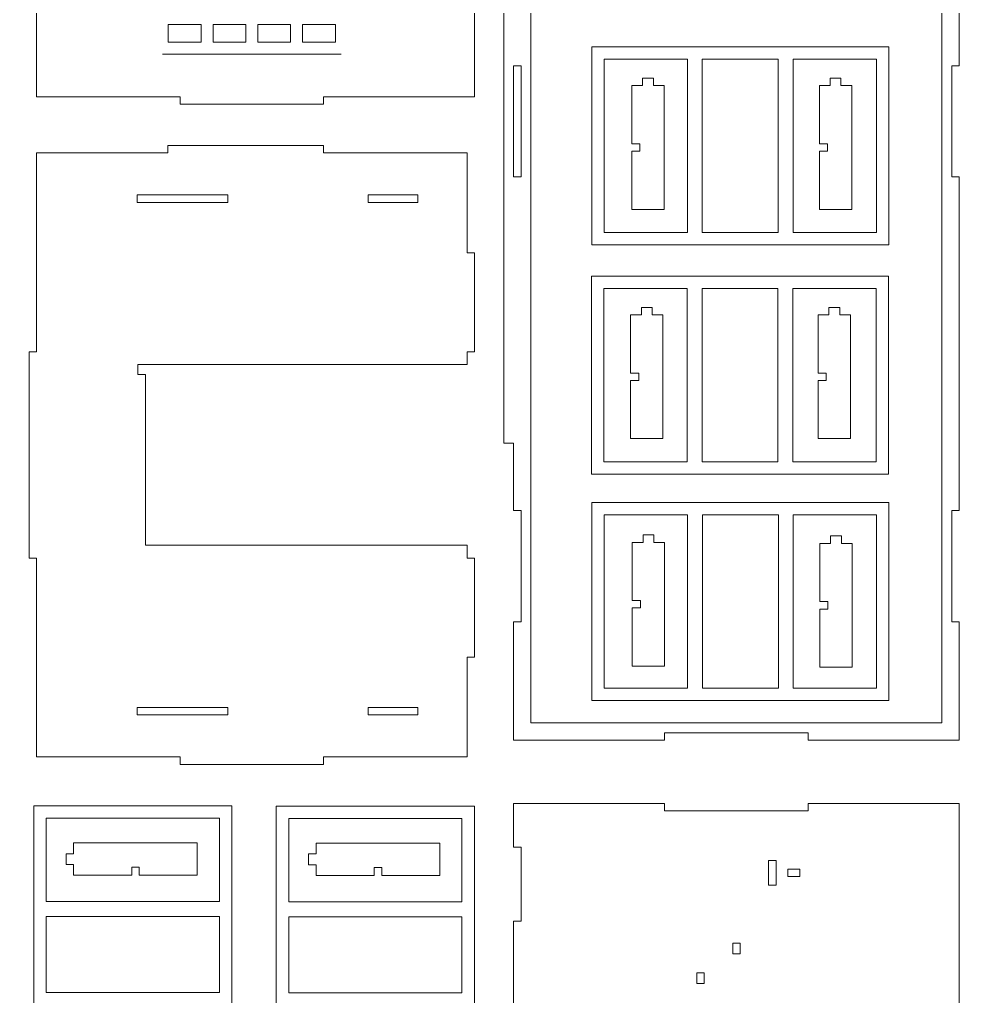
# Model space of a CAD drawing. Header units: centimetres. Extents: x -82 to 82, y -72 to 72.
# Drawn here: x 12.9 to 51.55, y -13.91 to 25.54 of the extents above; entities that cross this region are included whole.
import ezdxf

# ---------------------------------------------------------------- set-up
doc = ezdxf.new("R2010")
doc.units = ezdxf.units.CM
doc.header["$MEASUREMENT"] = 0
doc.layers.add('Camada 1', color=7, linetype='Continuous')

msp = doc.modelspace()

# ---------------------------------------------------------------- linework, layer by layer
at = {"layer": 'Camada 1', "color": 2, "lineweight": 9}
msp.add_open_spline([(-82.5, 72.5), (-82.5, 72.5), (82.5, 72.5), (82.5, 72.5), (82.5, 72.5), (82.5, -72.5), (82.5, -72.5), (82.5, -72.5), (-82.5, -72.5), (-82.5, -72.5), (-82.5, -72.5), (-82.5, 72.5), (-82.5, 72.5)], degree=3, knots=[0, 0, 0, 0, 0.25, 0.25, 0.25, 0.5, 0.5, 0.5, 0.75, 0.75, 0.75, 1, 1, 1, 1], dxfattribs=at)
at = {"layer": 'Camada 1', "color": 250, "lineweight": 9}
for points, knots in [([(13.58333, 22.42461), (13.58333, 22.42461), (13.58333, 30.45761), (13.58333, 30.45761), (13.58333, 30.45761), (13.28333, 30.45761), (13.28333, 30.45761), (13.28333, 30.45761), (13.28333, 38.79161), (13.28333, 38.79161), (13.28333, 38.79161), (13.58333, 38.79161), (13.58333, 38.79161), (13.58333, 38.79161), (13.58333, 46.82461), (13.58333, 46.82461), (13.58333, 46.82461), (19.38333, 46.82461), (19.38333, 46.82461), (19.38333, 46.82461), (19.38333, 47.12461), (19.38333, 47.12461), (19.38333, 47.12461), (25.18333, 47.12461), (25.18333, 47.12461), (25.18333, 47.12461), (25.18333, 46.82461), (25.18333, 46.82461), (25.18333, 46.82461), (30.98332, 46.82461), (30.98332, 46.82461), (30.98332, 46.82461), (31.28332, 46.82461), (31.28332, 46.82461), (31.28332, 46.82461), (31.28332, 38.79161), (31.28332, 38.79161), (31.28332, 38.79161), (30.98332, 38.79161), (30.98332, 38.79161), (30.98332, 38.79161), (30.98332, 30.45761), (30.98332, 30.45761), (30.98332, 30.45761), (30.98332, 29.95761), (30.98332, 29.95761), (30.98332, 29.95761), (31.28332, 29.95761), (31.28332, 29.95761), (31.28332, 29.95761), (31.28332, 22.42461), (31.28332, 22.42461), (31.28332, 22.42461), (30.98332, 22.42461), (30.98332, 22.42461), (30.98332, 22.42461), (25.18333, 22.42461), (25.18333, 22.42461), (25.18333, 22.42461), (25.18333, 22.12461), (25.18333, 22.12461), (25.18333, 22.12461), (19.38333, 22.12461), (19.38333, 22.12461), (19.38333, 22.12461), (19.38333, 22.42461), (19.38333, 22.42461), (19.38333, 22.42461), (13.58333, 22.42461), (13.58333, 22.42461)], [0, 0, 0, 0, 0.04347826, 0.04347826, 0.04347826, 0.08695652, 0.08695652, 0.08695652, 0.13043478, 0.13043478, 0.13043478, 0.17391304, 0.17391304, 0.17391304, 0.2173913, 0.2173913, 0.2173913, 0.26086957, 0.26086957, 0.26086957, 0.30434783, 0.30434783, 0.30434783, 0.34782609, 0.34782609, 0.34782609, 0.39130435, 0.39130435, 0.39130435, 0.43478261, 0.43478261, 0.43478261, 0.47826087, 0.47826087, 0.47826087, 0.52173913, 0.52173913, 0.52173913, 0.56521739, 0.56521739, 0.56521739, 0.60869565, 0.60869565, 0.60869565, 0.65217391, 0.65217391, 0.65217391, 0.69565217, 0.69565217, 0.69565217, 0.73913043, 0.73913043, 0.73913043, 0.7826087, 0.7826087, 0.7826087, 0.82608696, 0.82608696, 0.82608696, 0.86956522, 0.86956522, 0.86956522, 0.91304348, 0.91304348, 0.91304348, 0.95652174, 0.95652174, 0.95652174, 1, 1, 1, 1]), ([(32.45698, 46.43118), (32.45698, 46.43118), (38.95698, 46.43118), (38.95698, 46.43118), (38.95698, 46.43118), (38.95698, 46.13118), (38.95698, 46.13118), (38.95698, 46.13118), (44.75698, 46.13118), (44.75698, 46.13118), (44.75698, 46.13118), (44.75698, 46.43118), (44.75698, 46.43118), (44.75698, 46.43118), (50.85698, 46.43118), (50.85698, 46.43118), (50.85698, 46.43118), (50.85698, 41.64018), (50.85698, 41.64018), (50.85698, 41.64018), (50.55698, 41.64018), (50.55698, 41.64018), (50.55698, 41.64018), (50.55698, 37.14918), (50.55698, 37.14918), (50.55698, 37.14918), (50.55698, 36.64918), (50.55698, 36.64918), (50.55698, 36.64918), (50.85698, 36.64918), (50.85698, 36.64918), (50.85698, 36.64918), (50.85698, 23.67618), (50.85698, 23.67618), (50.85698, 23.67618), (50.55698, 23.67618), (50.55698, 23.67618), (50.55698, 23.67618), (50.55698, 19.18618), (50.55698, 19.18618), (50.55698, 19.18618), (50.85698, 19.18618), (50.85698, 19.18618), (50.85698, 19.18618), (50.85698, 5.71318), (50.85698, 5.71318), (50.85698, 5.71318), (50.55698, 5.71318), (50.55698, 5.71318), (50.55698, 5.71318), (50.55698, 1.22218), (50.55698, 1.22218), (50.55698, 1.22218), (50.85698, 1.22218), (50.85698, 1.22218), (50.85698, 1.22218), (50.85698, -3.56882), (50.85698, -3.56882), (50.85698, -3.56882), (44.75698, -3.56882), (44.75698, -3.56882), (44.75698, -3.56882), (44.75698, -3.26882), (44.75698, -3.26882), (44.75698, -3.26882), (38.95698, -3.26882), (38.95698, -3.26882), (38.95698, -3.26882), (38.95698, -3.56882), (38.95698, -3.56882), (38.95698, -3.56882), (32.85698, -3.56882), (32.85698, -3.56882), (32.85698, -3.56882), (32.85698, 1.22218), (32.85698, 1.22218), (32.85698, 1.22218), (33.15698, 1.22218), (33.15698, 1.22218), (33.15698, 1.22218), (33.15698, 5.71318), (33.15698, 5.71318), (33.15698, 5.71318), (32.85698, 5.71318), (32.85698, 5.71318), (32.85698, 5.71318), (32.85698, 8.43118), (32.85698, 8.43118), (32.85698, 8.43118), (32.45698, 8.43118), (32.45698, 8.43118), (32.45698, 8.43118), (32.45698, 9.13118), (32.45698, 9.13118), (32.45698, 9.13118), (32.45698, 45.73118), (32.45698, 45.73118), (32.45698, 45.73118), (32.45698, 46.43118), (32.45698, 46.43118)], [0, 0, 0, 0, 0.03030303, 0.03030303, 0.03030303, 0.06060606, 0.06060606, 0.06060606, 0.09090909, 0.09090909, 0.09090909, 0.12121212, 0.12121212, 0.12121212, 0.15151515, 0.15151515, 0.15151515, 0.18181818, 0.18181818, 0.18181818, 0.21212121, 0.21212121, 0.21212121, 0.24242424, 0.24242424, 0.24242424, 0.27272727, 0.27272727, 0.27272727, 0.3030303, 0.3030303, 0.3030303, 0.33333333, 0.33333333, 0.33333333, 0.36363636, 0.36363636, 0.36363636, 0.39393939, 0.39393939, 0.39393939, 0.42424242, 0.42424242, 0.42424242, 0.45454545, 0.45454545, 0.45454545, 0.48484848, 0.48484848, 0.48484848, 0.51515152, 0.51515152, 0.51515152, 0.54545455, 0.54545455, 0.54545455, 0.57575758, 0.57575758, 0.57575758, 0.60606061, 0.60606061, 0.60606061, 0.63636364, 0.63636364, 0.63636364, 0.66666667, 0.66666667, 0.66666667, 0.6969697, 0.6969697, 0.6969697, 0.72727273, 0.72727273, 0.72727273, 0.75757576, 0.75757576, 0.75757576, 0.78787879, 0.78787879, 0.78787879, 0.81818182, 0.81818182, 0.81818182, 0.84848485, 0.84848485, 0.84848485, 0.87878788, 0.87878788, 0.87878788, 0.90909091, 0.90909091, 0.90909091, 0.93939394, 0.93939394, 0.93939394, 0.96969697, 0.96969697, 0.96969697, 1, 1, 1, 1]), ([(33.55698, -2.86882), (33.55698, -2.86882), (33.55698, 45.73118), (33.55698, 45.73118), (33.55698, 45.73118), (50.15698, 45.73118), (50.15698, 45.73118), (50.15698, 45.73118), (50.15698, -2.86882), (50.15698, -2.86882), (50.15698, -2.86882), (33.55698, -2.86882), (33.55698, -2.86882)], [0, 0, 0, 0, 0.25, 0.25, 0.25, 0.5, 0.5, 0.5, 0.75, 0.75, 0.75, 1, 1, 1, 1]), ([(43.64572, 24.4398), (43.64572, 24.4398), (48.01232, 24.4398), (48.01232, 24.4398), (48.01232, 24.4398), (48.01232, 16.4398), (48.01232, 16.4398), (48.01232, 16.4398), (36.01232, 16.4398), (36.01232, 16.4398), (36.01232, 16.4398), (36.01232, 24.4398), (36.01232, 24.4398), (36.01232, 24.4398), (43.64572, 24.4398), (43.64572, 24.4398)], [0, 0, 0, 0, 0.2, 0.2, 0.2, 0.4, 0.4, 0.4, 0.6, 0.6, 0.6, 0.8, 0.8, 0.8, 1, 1, 1, 1]), ([(32.85698, 19.18618), (32.85698, 19.18618), (32.85698, 23.67618), (32.85698, 23.67618), (32.85698, 23.67618), (33.15698, 23.67618), (33.15698, 23.67618), (33.15698, 23.67618), (33.15698, 19.18618), (33.15698, 19.18618), (33.15698, 19.18618), (32.85698, 19.18618), (32.85698, 19.18618)], [0, 0, 0, 0, 0.25, 0.25, 0.25, 0.5, 0.5, 0.5, 0.75, 0.75, 0.75, 1, 1, 1, 1]), ([(39.87892, 16.9398), (39.87892, 16.9398), (39.87892, 23.9398), (39.87892, 23.9398), (39.87892, 23.9398), (36.51232, 23.9398), (36.51232, 23.9398), (36.51232, 23.9398), (36.51232, 16.9398), (36.51232, 16.9398), (36.51232, 16.9398), (39.87892, 16.9398), (39.87892, 16.9398)], [0, 0, 0, 0, 0.25, 0.25, 0.25, 0.5, 0.5, 0.5, 0.75, 0.75, 0.75, 1, 1, 1, 1]), ([(43.54572, 16.9398), (43.54572, 16.9398), (43.54572, 23.9398), (43.54572, 23.9398), (43.54572, 23.9398), (40.47892, 23.9398), (40.47892, 23.9398), (40.47892, 23.9398), (40.47892, 16.9398), (40.47892, 16.9398), (40.47892, 16.9398), (43.54572, 16.9398), (43.54572, 16.9398)], [0, 0, 0, 0, 0.25, 0.25, 0.25, 0.5, 0.5, 0.5, 0.75, 0.75, 0.75, 1, 1, 1, 1]), ([(44.14572, 23.9398), (44.14572, 23.9398), (44.14572, 16.9398), (44.14572, 16.9398), (44.14572, 16.9398), (47.51232, 16.9398), (47.51232, 16.9398), (47.51232, 16.9398), (47.51232, 23.9398), (47.51232, 23.9398), (47.51232, 23.9398), (44.14572, 23.9398), (44.14572, 23.9398)], [0, 0, 0, 0, 0.25, 0.25, 0.25, 0.5, 0.5, 0.5, 0.75, 0.75, 0.75, 1, 1, 1, 1]), ([(37.63685, 20.22444), (37.63685, 20.22444), (37.63685, 17.87444), (37.63685, 17.87444), (37.63685, 17.87444), (38.93685, 17.87444), (38.93685, 17.87444), (38.93685, 17.87444), (38.93685, 22.87444), (38.93685, 22.87444), (38.93685, 22.87444), (38.50285, 22.87444), (38.50285, 22.87444), (38.50285, 22.87444), (38.50285, 23.17444), (38.50285, 23.17444), (38.50285, 23.17444), (38.06985, 23.17444), (38.06985, 23.17444), (38.06985, 23.17444), (38.06985, 22.87444), (38.06985, 22.87444), (38.06985, 22.87444), (37.63685, 22.87444), (37.63685, 22.87444), (37.63685, 22.87444), (37.63685, 20.52444), (37.63685, 20.52444), (37.63685, 20.52444), (37.96185, 20.52444), (37.96185, 20.52444), (37.96185, 20.52444), (37.96185, 20.22444), (37.96185, 20.22444), (37.96185, 20.22444), (37.63685, 20.22444), (37.63685, 20.22444)], [0, 0, 0, 0, 0.08333333, 0.08333333, 0.08333333, 0.16666667, 0.16666667, 0.16666667, 0.25, 0.25, 0.25, 0.33333333, 0.33333333, 0.33333333, 0.41666667, 0.41666667, 0.41666667, 0.5, 0.5, 0.5, 0.58333333, 0.58333333, 0.58333333, 0.66666667, 0.66666667, 0.66666667, 0.75, 0.75, 0.75, 0.83333333, 0.83333333, 0.83333333, 0.91666667, 0.91666667, 0.91666667, 1, 1, 1, 1]), ([(45.21452, 20.22443), (45.21452, 20.22443), (45.21452, 17.87443), (45.21452, 17.87443), (45.21452, 17.87443), (46.51452, 17.87443), (46.51452, 17.87443), (46.51452, 17.87443), (46.51452, 22.87443), (46.51452, 22.87443), (46.51452, 22.87443), (46.08052, 22.87443), (46.08052, 22.87443), (46.08052, 22.87443), (46.08052, 23.17443), (46.08052, 23.17443), (46.08052, 23.17443), (45.64752, 23.17443), (45.64752, 23.17443), (45.64752, 23.17443), (45.64752, 22.87443), (45.64752, 22.87443), (45.64752, 22.87443), (45.21452, 22.87443), (45.21452, 22.87443), (45.21452, 22.87443), (45.21452, 20.52443), (45.21452, 20.52443), (45.21452, 20.52443), (45.53952, 20.52443), (45.53952, 20.52443), (45.53952, 20.52443), (45.53952, 20.22443), (45.53952, 20.22443), (45.53952, 20.22443), (45.21452, 20.22443), (45.21452, 20.22443)], [0, 0, 0, 0, 0.08333333, 0.08333333, 0.08333333, 0.16666667, 0.16666667, 0.16666667, 0.25, 0.25, 0.25, 0.33333333, 0.33333333, 0.33333333, 0.41666667, 0.41666667, 0.41666667, 0.5, 0.5, 0.5, 0.58333333, 0.58333333, 0.58333333, 0.66666667, 0.66666667, 0.66666667, 0.75, 0.75, 0.75, 0.83333333, 0.83333333, 0.83333333, 0.91666667, 0.91666667, 0.91666667, 1, 1, 1, 1]), ([(13.58332, -4.24045), (13.58332, -4.24045), (13.58332, 3.79255), (13.58332, 3.79255), (13.58332, 3.79255), (13.28332, 3.79255), (13.28332, 3.79255), (13.28332, 3.79255), (13.28332, 12.12655), (13.28332, 12.12655), (13.28332, 12.12655), (13.58332, 12.12655), (13.58332, 12.12655), (13.58332, 12.12655), (13.58332, 20.15955), (13.58332, 20.15955), (13.58332, 20.15955), (18.88332, 20.15955), (18.88332, 20.15955), (18.88332, 20.15955), (18.88332, 20.45955), (18.88332, 20.45955), (18.88332, 20.45955), (19.38332, 20.45955), (19.38332, 20.45955), (19.38332, 20.45955), (25.18332, 20.45955), (25.18332, 20.45955), (25.18332, 20.45955), (25.18332, 20.15955), (25.18332, 20.15955), (25.18332, 20.15955), (30.98332, 20.15955), (30.98332, 20.15955), (30.98332, 20.15955), (30.98332, 16.12655), (30.98332, 16.12655), (30.98332, 16.12655), (31.28332, 16.12655), (31.28332, 16.12655), (31.28332, 16.12655), (31.28332, 12.12655), (31.28332, 12.12655), (31.28332, 12.12655), (30.98332, 12.12655), (30.98332, 12.12655), (30.98332, 12.12655), (30.98332, 11.60955), (30.98332, 11.60955), (30.98332, 11.60955), (17.68332, 11.60955), (17.68332, 11.60955), (17.68332, 11.60955), (17.68332, 11.20955), (17.68332, 11.20955), (17.68332, 11.20955), (17.98332, 11.20955), (17.98332, 11.20955), (17.98332, 11.20955), (17.98332, 4.30955), (17.98332, 4.30955), (17.98332, 4.30955), (30.98332, 4.30955), (30.98332, 4.30955), (30.98332, 4.30955), (30.98332, 3.79255), (30.98332, 3.79255), (30.98332, 3.79255), (31.28332, 3.79255), (31.28332, 3.79255), (31.28332, 3.79255), (31.28332, -0.20745), (31.28332, -0.20745), (31.28332, -0.20745), (30.98332, -0.20745), (30.98332, -0.20745), (30.98332, -0.20745), (30.98332, -4.24045), (30.98332, -4.24045), (30.98332, -4.24045), (25.18332, -4.24045), (25.18332, -4.24045), (25.18332, -4.24045), (25.18332, -4.54045), (25.18332, -4.54045), (25.18332, -4.54045), (19.38332, -4.54045), (19.38332, -4.54045), (19.38332, -4.54045), (19.38332, -4.24045), (19.38332, -4.24045), (19.38332, -4.24045), (13.58332, -4.24045), (13.58332, -4.24045)], [0, 0, 0, 0, 0.03225806, 0.03225806, 0.03225806, 0.06451613, 0.06451613, 0.06451613, 0.09677419, 0.09677419, 0.09677419, 0.12903226, 0.12903226, 0.12903226, 0.16129032, 0.16129032, 0.16129032, 0.19354839, 0.19354839, 0.19354839, 0.22580645, 0.22580645, 0.22580645, 0.25806452, 0.25806452, 0.25806452, 0.29032258, 0.29032258, 0.29032258, 0.32258065, 0.32258065, 0.32258065, 0.35483871, 0.35483871, 0.35483871, 0.38709677, 0.38709677, 0.38709677, 0.41935484, 0.41935484, 0.41935484, 0.4516129, 0.4516129, 0.4516129, 0.48387097, 0.48387097, 0.48387097, 0.51612903, 0.51612903, 0.51612903, 0.5483871, 0.5483871, 0.5483871, 0.58064516, 0.58064516, 0.58064516, 0.61290323, 0.61290323, 0.61290323, 0.64516129, 0.64516129, 0.64516129, 0.67741935, 0.67741935, 0.67741935, 0.70967742, 0.70967742, 0.70967742, 0.74193548, 0.74193548, 0.74193548, 0.77419355, 0.77419355, 0.77419355, 0.80645161, 0.80645161, 0.80645161, 0.83870968, 0.83870968, 0.83870968, 0.87096774, 0.87096774, 0.87096774, 0.90322581, 0.90322581, 0.90322581, 0.93548387, 0.93548387, 0.93548387, 0.96774194, 0.96774194, 0.96774194, 1, 1, 1, 1]), ([(17.65432, 18.15955), (17.65432, 18.15955), (17.65432, 18.45955), (17.65432, 18.45955), (17.65432, 18.45955), (21.31832, 18.45955), (21.31832, 18.45955), (21.31832, 18.45955), (21.31832, 18.15955), (21.31832, 18.15955), (21.31832, 18.15955), (17.65432, 18.15955), (17.65432, 18.15955)], [0, 0, 0, 0, 0.25, 0.25, 0.25, 0.5, 0.5, 0.5, 0.75, 0.75, 0.75, 1, 1, 1, 1]), ([(26.98332, 18.15955), (26.98332, 18.15955), (26.98332, 18.45955), (26.98332, 18.45955), (26.98332, 18.45955), (28.98332, 18.45955), (28.98332, 18.45955), (28.98332, 18.45955), (28.98332, 18.15955), (28.98332, 18.15955), (28.98332, 18.15955), (26.98332, 18.15955), (26.98332, 18.15955)], [0, 0, 0, 0, 0.25, 0.25, 0.25, 0.5, 0.5, 0.5, 0.75, 0.75, 0.75, 1, 1, 1, 1]), ([(43.63568, 15.18082), (43.63568, 15.18082), (48.00228, 15.18082), (48.00228, 15.18082), (48.00228, 15.18082), (48.00228, 7.18082), (48.00228, 7.18082), (48.00228, 7.18082), (36.00228, 7.18082), (36.00228, 7.18082), (36.00228, 7.18082), (36.00228, 15.18082), (36.00228, 15.18082), (36.00228, 15.18082), (43.63568, 15.18082), (43.63568, 15.18082)], [0, 0, 0, 0, 0.2, 0.2, 0.2, 0.4, 0.4, 0.4, 0.6, 0.6, 0.6, 0.8, 0.8, 0.8, 1, 1, 1, 1]), ([(39.86888, 7.68082), (39.86888, 7.68082), (39.86888, 14.68082), (39.86888, 14.68082), (39.86888, 14.68082), (36.50228, 14.68082), (36.50228, 14.68082), (36.50228, 14.68082), (36.50228, 7.68082), (36.50228, 7.68082), (36.50228, 7.68082), (39.86888, 7.68082), (39.86888, 7.68082)], [0, 0, 0, 0, 0.25, 0.25, 0.25, 0.5, 0.5, 0.5, 0.75, 0.75, 0.75, 1, 1, 1, 1]), ([(43.53568, 7.68082), (43.53568, 7.68082), (43.53568, 14.68082), (43.53568, 14.68082), (43.53568, 14.68082), (40.46888, 14.68082), (40.46888, 14.68082), (40.46888, 14.68082), (40.46888, 7.68082), (40.46888, 7.68082), (40.46888, 7.68082), (43.53568, 7.68082), (43.53568, 7.68082)], [0, 0, 0, 0, 0.25, 0.25, 0.25, 0.5, 0.5, 0.5, 0.75, 0.75, 0.75, 1, 1, 1, 1]), ([(44.13568, 14.68082), (44.13568, 14.68082), (44.13568, 7.68082), (44.13568, 7.68082), (44.13568, 7.68082), (47.50228, 7.68082), (47.50228, 7.68082), (47.50228, 7.68082), (47.50228, 14.68082), (47.50228, 14.68082), (47.50228, 14.68082), (44.13568, 14.68082), (44.13568, 14.68082)], [0, 0, 0, 0, 0.25, 0.25, 0.25, 0.5, 0.5, 0.5, 0.75, 0.75, 0.75, 1, 1, 1, 1]), ([(37.58448, 10.96546), (37.58448, 10.96546), (37.58448, 8.61546), (37.58448, 8.61546), (37.58448, 8.61546), (38.88448, 8.61546), (38.88448, 8.61546), (38.88448, 8.61546), (38.88448, 13.61546), (38.88448, 13.61546), (38.88448, 13.61546), (38.45048, 13.61546), (38.45048, 13.61546), (38.45048, 13.61546), (38.45048, 13.91546), (38.45048, 13.91546), (38.45048, 13.91546), (38.01748, 13.91546), (38.01748, 13.91546), (38.01748, 13.91546), (38.01748, 13.61546), (38.01748, 13.61546), (38.01748, 13.61546), (37.58448, 13.61546), (37.58448, 13.61546), (37.58448, 13.61546), (37.58448, 11.26546), (37.58448, 11.26546), (37.58448, 11.26546), (37.90948, 11.26546), (37.90948, 11.26546), (37.90948, 11.26546), (37.90948, 10.96546), (37.90948, 10.96546), (37.90948, 10.96546), (37.58448, 10.96546), (37.58448, 10.96546)], [0, 0, 0, 0, 0.08333333, 0.08333333, 0.08333333, 0.16666667, 0.16666667, 0.16666667, 0.25, 0.25, 0.25, 0.33333333, 0.33333333, 0.33333333, 0.41666667, 0.41666667, 0.41666667, 0.5, 0.5, 0.5, 0.58333333, 0.58333333, 0.58333333, 0.66666667, 0.66666667, 0.66666667, 0.75, 0.75, 0.75, 0.83333333, 0.83333333, 0.83333333, 0.91666667, 0.91666667, 0.91666667, 1, 1, 1, 1]), ([(45.16215, 10.96546), (45.16215, 10.96546), (45.16215, 8.61546), (45.16215, 8.61546), (45.16215, 8.61546), (46.46215, 8.61546), (46.46215, 8.61546), (46.46215, 8.61546), (46.46215, 13.61546), (46.46215, 13.61546), (46.46215, 13.61546), (46.02815, 13.61546), (46.02815, 13.61546), (46.02815, 13.61546), (46.02815, 13.91546), (46.02815, 13.91546), (46.02815, 13.91546), (45.59515, 13.91546), (45.59515, 13.91546), (45.59515, 13.91546), (45.59515, 13.61546), (45.59515, 13.61546), (45.59515, 13.61546), (45.16215, 13.61546), (45.16215, 13.61546), (45.16215, 13.61546), (45.16215, 11.26546), (45.16215, 11.26546), (45.16215, 11.26546), (45.48715, 11.26546), (45.48715, 11.26546), (45.48715, 11.26546), (45.48715, 10.96546), (45.48715, 10.96546), (45.48715, 10.96546), (45.16215, 10.96546), (45.16215, 10.96546)], [0, 0, 0, 0, 0.08333333, 0.08333333, 0.08333333, 0.16666667, 0.16666667, 0.16666667, 0.25, 0.25, 0.25, 0.33333333, 0.33333333, 0.33333333, 0.41666667, 0.41666667, 0.41666667, 0.5, 0.5, 0.5, 0.58333333, 0.58333333, 0.58333333, 0.66666667, 0.66666667, 0.66666667, 0.75, 0.75, 0.75, 0.83333333, 0.83333333, 0.83333333, 0.91666667, 0.91666667, 0.91666667, 1, 1, 1, 1]), ([(43.65105, 6.03419), (43.65105, 6.03419), (48.01765, 6.03419), (48.01765, 6.03419), (48.01765, 6.03419), (48.01765, -1.96581), (48.01765, -1.96581), (48.01765, -1.96581), (36.01765, -1.96581), (36.01765, -1.96581), (36.01765, -1.96581), (36.01765, 6.03419), (36.01765, 6.03419), (36.01765, 6.03419), (43.65105, 6.03419), (43.65105, 6.03419)], [0, 0, 0, 0, 0.2, 0.2, 0.2, 0.4, 0.4, 0.4, 0.6, 0.6, 0.6, 0.8, 0.8, 0.8, 1, 1, 1, 1]), ([(39.88425, -1.46581), (39.88425, -1.46581), (39.88425, 5.53419), (39.88425, 5.53419), (39.88425, 5.53419), (36.51765, 5.53419), (36.51765, 5.53419), (36.51765, 5.53419), (36.51765, -1.46581), (36.51765, -1.46581), (36.51765, -1.46581), (39.88425, -1.46581), (39.88425, -1.46581)], [0, 0, 0, 0, 0.25, 0.25, 0.25, 0.5, 0.5, 0.5, 0.75, 0.75, 0.75, 1, 1, 1, 1]), ([(43.55105, -1.46581), (43.55105, -1.46581), (43.55105, 5.53419), (43.55105, 5.53419), (43.55105, 5.53419), (40.48425, 5.53419), (40.48425, 5.53419), (40.48425, 5.53419), (40.48425, -1.46581), (40.48425, -1.46581), (40.48425, -1.46581), (43.55105, -1.46581), (43.55105, -1.46581)], [0, 0, 0, 0, 0.25, 0.25, 0.25, 0.5, 0.5, 0.5, 0.75, 0.75, 0.75, 1, 1, 1, 1]), ([(44.15105, 5.53419), (44.15105, 5.53419), (44.15105, -1.46581), (44.15105, -1.46581), (44.15105, -1.46581), (47.51765, -1.46581), (47.51765, -1.46581), (47.51765, -1.46581), (47.51765, 5.53419), (47.51765, 5.53419), (47.51765, 5.53419), (44.15105, 5.53419), (44.15105, 5.53419)], [0, 0, 0, 0, 0.25, 0.25, 0.25, 0.5, 0.5, 0.5, 0.75, 0.75, 0.75, 1, 1, 1, 1]), ([(37.65158, 1.77649), (37.65158, 1.77649), (37.65158, -0.57351), (37.65158, -0.57351), (37.65158, -0.57351), (38.95158, -0.57351), (38.95158, -0.57351), (38.95158, -0.57351), (38.95158, 4.42649), (38.95158, 4.42649), (38.95158, 4.42649), (38.51758, 4.42649), (38.51758, 4.42649), (38.51758, 4.42649), (38.51758, 4.72649), (38.51758, 4.72649), (38.51758, 4.72649), (38.08458, 4.72649), (38.08458, 4.72649), (38.08458, 4.72649), (38.08458, 4.42649), (38.08458, 4.42649), (38.08458, 4.42649), (37.65158, 4.42649), (37.65158, 4.42649), (37.65158, 4.42649), (37.65158, 2.07649), (37.65158, 2.07649), (37.65158, 2.07649), (37.97658, 2.07649), (37.97658, 2.07649), (37.97658, 2.07649), (37.97658, 1.77649), (37.97658, 1.77649), (37.97658, 1.77649), (37.65158, 1.77649), (37.65158, 1.77649)], [0, 0, 0, 0, 0.08333333, 0.08333333, 0.08333333, 0.16666667, 0.16666667, 0.16666667, 0.25, 0.25, 0.25, 0.33333333, 0.33333333, 0.33333333, 0.41666667, 0.41666667, 0.41666667, 0.5, 0.5, 0.5, 0.58333333, 0.58333333, 0.58333333, 0.66666667, 0.66666667, 0.66666667, 0.75, 0.75, 0.75, 0.83333333, 0.83333333, 0.83333333, 0.91666667, 0.91666667, 0.91666667, 1, 1, 1, 1]), ([(45.22925, 1.73416), (45.22925, 1.73416), (45.22925, -0.61584), (45.22925, -0.61584), (45.22925, -0.61584), (46.52925, -0.61584), (46.52925, -0.61584), (46.52925, -0.61584), (46.52925, 4.38416), (46.52925, 4.38416), (46.52925, 4.38416), (46.09525, 4.38416), (46.09525, 4.38416), (46.09525, 4.38416), (46.09525, 4.68416), (46.09525, 4.68416), (46.09525, 4.68416), (45.66225, 4.68416), (45.66225, 4.68416), (45.66225, 4.68416), (45.66225, 4.38416), (45.66225, 4.38416), (45.66225, 4.38416), (45.22925, 4.38416), (45.22925, 4.38416), (45.22925, 4.38416), (45.22925, 2.03416), (45.22925, 2.03416), (45.22925, 2.03416), (45.55425, 2.03416), (45.55425, 2.03416), (45.55425, 2.03416), (45.55425, 1.73416), (45.55425, 1.73416), (45.55425, 1.73416), (45.22925, 1.73416), (45.22925, 1.73416)], [0, 0, 0, 0, 0.08333333, 0.08333333, 0.08333333, 0.16666667, 0.16666667, 0.16666667, 0.25, 0.25, 0.25, 0.33333333, 0.33333333, 0.33333333, 0.41666667, 0.41666667, 0.41666667, 0.5, 0.5, 0.5, 0.58333333, 0.58333333, 0.58333333, 0.66666667, 0.66666667, 0.66666667, 0.75, 0.75, 0.75, 0.83333333, 0.83333333, 0.83333333, 0.91666667, 0.91666667, 0.91666667, 1, 1, 1, 1]), ([(17.65432, -2.54045), (17.65432, -2.54045), (17.65432, -2.24045), (17.65432, -2.24045), (17.65432, -2.24045), (21.31832, -2.24045), (21.31832, -2.24045), (21.31832, -2.24045), (21.31832, -2.54045), (21.31832, -2.54045), (21.31832, -2.54045), (17.65432, -2.54045), (17.65432, -2.54045)], [0, 0, 0, 0, 0.25, 0.25, 0.25, 0.5, 0.5, 0.5, 0.75, 0.75, 0.75, 1, 1, 1, 1]), ([(26.98332, -2.54045), (26.98332, -2.54045), (26.98332, -2.24045), (26.98332, -2.24045), (26.98332, -2.24045), (28.98332, -2.24045), (28.98332, -2.24045), (28.98332, -2.24045), (28.98332, -2.54045), (28.98332, -2.54045), (28.98332, -2.54045), (26.98332, -2.54045), (26.98332, -2.54045)], [0, 0, 0, 0, 0.25, 0.25, 0.25, 0.5, 0.5, 0.5, 0.75, 0.75, 0.75, 1, 1, 1, 1]), ([(13.47364, -10.58347), (13.47364, -10.58347), (13.47364, -6.21687), (13.47364, -6.21687), (13.47364, -6.21687), (21.47364, -6.21687), (21.47364, -6.21687), (21.47364, -6.21687), (21.47364, -18.21687), (21.47364, -18.21687), (21.47364, -18.21687), (13.47364, -18.21687), (13.47364, -18.21687), (13.47364, -18.21687), (13.47364, -10.58347), (13.47364, -10.58347)], [0, 0, 0, 0, 0.2, 0.2, 0.2, 0.4, 0.4, 0.4, 0.6, 0.6, 0.6, 0.8, 0.8, 0.8, 1, 1, 1, 1]), ([(23.27088, -10.59421), (23.27088, -10.59421), (23.27088, -6.22761), (23.27088, -6.22761), (23.27088, -6.22761), (31.27088, -6.22761), (31.27088, -6.22761), (31.27088, -6.22761), (31.27088, -18.22761), (31.27088, -18.22761), (31.27088, -18.22761), (23.27088, -18.22761), (23.27088, -18.22761), (23.27088, -18.22761), (23.27088, -10.59421), (23.27088, -10.59421)], [0, 0, 0, 0, 0.2, 0.2, 0.2, 0.4, 0.4, 0.4, 0.6, 0.6, 0.6, 0.8, 0.8, 0.8, 1, 1, 1, 1]), ([(32.85698, -44.12303), (32.85698, -44.12303), (32.85698, -46.84103), (32.85698, -46.84103), (32.85698, -46.84103), (33.15698, -46.84103), (33.15698, -46.84103), (33.15698, -46.84103), (33.15698, -51.33203), (33.15698, -51.33203), (33.15698, -51.33203), (32.85698, -51.33203), (32.85698, -51.33203), (32.85698, -51.33203), (32.85698, -56.12303), (32.85698, -56.12303), (32.85698, -56.12303), (38.95598, -56.12303), (38.95598, -56.12303), (38.95598, -56.12303), (38.95598, -55.82303), (38.95598, -55.82303), (38.95598, -55.82303), (44.75698, -55.82303), (44.75698, -55.82303), (44.75698, -55.82303), (44.75698, -56.12303), (44.75698, -56.12303), (44.75698, -56.12303), (50.85698, -56.12303), (50.85698, -56.12303), (50.85698, -56.12303), (50.85698, -46.12303), (50.85698, -46.12303), (50.85698, -46.12303), (50.55698, -46.12303), (50.55698, -46.12303), (50.55698, -46.12303), (50.55698, -36.12303), (50.55698, -36.12303), (50.55698, -36.12303), (50.85698, -36.12303), (50.85698, -36.12303), (50.85698, -36.12303), (50.85698, -26.62303), (50.85698, -26.62303), (50.85698, -26.62303), (50.55698, -26.62303), (50.55698, -26.62303), (50.55698, -26.62303), (50.55698, -26.12303), (50.55698, -26.12303), (50.55698, -26.12303), (50.55698, -16.12304), (50.55698, -16.12304), (50.55698, -16.12304), (50.85698, -16.12304), (50.85698, -16.12304), (50.85698, -16.12304), (50.85698, -6.12304), (50.85698, -6.12304), (50.85698, -6.12304), (44.75798, -6.12304), (44.75798, -6.12304), (44.75798, -6.12304), (44.75798, -6.42304), (44.75798, -6.42304), (44.75798, -6.42304), (38.95798, -6.42304), (38.95798, -6.42304), (38.95798, -6.42304), (38.95798, -6.12304), (38.95798, -6.12304), (38.95798, -6.12304), (32.85698, -6.12304), (32.85698, -6.12304), (32.85698, -6.12304), (32.85698, -7.87804), (32.85698, -7.87804), (32.85698, -7.87804), (33.15698, -7.87804), (33.15698, -7.87804), (33.15698, -7.87804), (33.15698, -10.87804), (33.15698, -10.87804), (33.15698, -10.87804), (32.85698, -10.87804), (32.85698, -10.87804), (32.85698, -10.87804), (32.85698, -28.87803), (32.85698, -28.87803), (32.85698, -28.87803), (33.15698, -28.87803), (33.15698, -28.87803), (33.15698, -28.87803), (33.15698, -33.36803), (33.15698, -33.36803), (33.15698, -33.36803), (32.85698, -33.36803), (32.85698, -33.36803), (32.85698, -33.36803), (32.85698, -44.12303), (32.85698, -44.12303)], [0, 0, 0, 0, 0.02941176, 0.02941176, 0.02941176, 0.05882353, 0.05882353, 0.05882353, 0.08823529, 0.08823529, 0.08823529, 0.11764706, 0.11764706, 0.11764706, 0.14705882, 0.14705882, 0.14705882, 0.17647059, 0.17647059, 0.17647059, 0.20588235, 0.20588235, 0.20588235, 0.23529412, 0.23529412, 0.23529412, 0.26470588, 0.26470588, 0.26470588, 0.29411765, 0.29411765, 0.29411765, 0.32352941, 0.32352941, 0.32352941, 0.35294118, 0.35294118, 0.35294118, 0.38235294, 0.38235294, 0.38235294, 0.41176471, 0.41176471, 0.41176471, 0.44117647, 0.44117647, 0.44117647, 0.47058824, 0.47058824, 0.47058824, 0.5, 0.5, 0.5, 0.52941176, 0.52941176, 0.52941176, 0.55882353, 0.55882353, 0.55882353, 0.58823529, 0.58823529, 0.58823529, 0.61764706, 0.61764706, 0.61764706, 0.64705882, 0.64705882, 0.64705882, 0.67647059, 0.67647059, 0.67647059, 0.70588235, 0.70588235, 0.70588235, 0.73529412, 0.73529412, 0.73529412, 0.76470588, 0.76470588, 0.76470588, 0.79411765, 0.79411765, 0.79411765, 0.82352941, 0.82352941, 0.82352941, 0.85294118, 0.85294118, 0.85294118, 0.88235294, 0.88235294, 0.88235294, 0.91176471, 0.91176471, 0.91176471, 0.94117647, 0.94117647, 0.94117647, 0.97058824, 0.97058824, 0.97058824, 1, 1, 1, 1]), ([(13.97364, -10.08347), (13.97364, -10.08347), (20.97364, -10.08347), (20.97364, -10.08347), (20.97364, -10.08347), (20.97364, -6.71687), (20.97364, -6.71687), (20.97364, -6.71687), (13.97364, -6.71687), (13.97364, -6.71687), (13.97364, -6.71687), (13.97364, -10.08347), (13.97364, -10.08347)], [0, 0, 0, 0, 0.25, 0.25, 0.25, 0.5, 0.5, 0.5, 0.75, 0.75, 0.75, 1, 1, 1, 1]), ([(23.77088, -10.09421), (23.77088, -10.09421), (30.77088, -10.09421), (30.77088, -10.09421), (30.77088, -10.09421), (30.77088, -6.72761), (30.77088, -6.72761), (30.77088, -6.72761), (23.77088, -6.72761), (23.77088, -6.72761), (23.77088, -6.72761), (23.77088, -10.09421), (23.77088, -10.09421)], [0, 0, 0, 0, 0.25, 0.25, 0.25, 0.5, 0.5, 0.5, 0.75, 0.75, 0.75, 1, 1, 1, 1]), ([(17.73133, -9.01468), (17.73133, -9.01468), (20.08133, -9.01468), (20.08133, -9.01468), (20.08133, -9.01468), (20.08133, -7.71468), (20.08133, -7.71468), (20.08133, -7.71468), (15.08133, -7.71468), (15.08133, -7.71468), (15.08133, -7.71468), (15.08133, -8.14868), (15.08133, -8.14868), (15.08133, -8.14868), (14.78133, -8.14868), (14.78133, -8.14868), (14.78133, -8.14868), (14.78133, -8.58168), (14.78133, -8.58168), (14.78133, -8.58168), (15.08133, -8.58168), (15.08133, -8.58168), (15.08133, -8.58168), (15.08133, -9.01468), (15.08133, -9.01468), (15.08133, -9.01468), (17.43133, -9.01468), (17.43133, -9.01468), (17.43133, -9.01468), (17.43133, -8.68968), (17.43133, -8.68968), (17.43133, -8.68968), (17.73133, -8.68968), (17.73133, -8.68968), (17.73133, -8.68968), (17.73133, -9.01468), (17.73133, -9.01468)], [0, 0, 0, 0, 0.08333333, 0.08333333, 0.08333333, 0.16666667, 0.16666667, 0.16666667, 0.25, 0.25, 0.25, 0.33333333, 0.33333333, 0.33333333, 0.41666667, 0.41666667, 0.41666667, 0.5, 0.5, 0.5, 0.58333333, 0.58333333, 0.58333333, 0.66666667, 0.66666667, 0.66666667, 0.75, 0.75, 0.75, 0.83333333, 0.83333333, 0.83333333, 0.91666667, 0.91666667, 0.91666667, 1, 1, 1, 1]), ([(27.52857, -9.0254), (27.52857, -9.0254), (29.87857, -9.0254), (29.87857, -9.0254), (29.87857, -9.0254), (29.87857, -7.7254), (29.87857, -7.7254), (29.87857, -7.7254), (24.87857, -7.7254), (24.87857, -7.7254), (24.87857, -7.7254), (24.87857, -8.1594), (24.87857, -8.1594), (24.87857, -8.1594), (24.57857, -8.1594), (24.57857, -8.1594), (24.57857, -8.1594), (24.57857, -8.5924), (24.57857, -8.5924), (24.57857, -8.5924), (24.87857, -8.5924), (24.87857, -8.5924), (24.87857, -8.5924), (24.87857, -9.0254), (24.87857, -9.0254), (24.87857, -9.0254), (27.22857, -9.0254), (27.22857, -9.0254), (27.22857, -9.0254), (27.22857, -8.7004), (27.22857, -8.7004), (27.22857, -8.7004), (27.52857, -8.7004), (27.52857, -8.7004), (27.52857, -8.7004), (27.52857, -9.0254), (27.52857, -9.0254)], [0, 0, 0, 0, 0.08333333, 0.08333333, 0.08333333, 0.16666667, 0.16666667, 0.16666667, 0.25, 0.25, 0.25, 0.33333333, 0.33333333, 0.33333333, 0.41666667, 0.41666667, 0.41666667, 0.5, 0.5, 0.5, 0.58333333, 0.58333333, 0.58333333, 0.66666667, 0.66666667, 0.66666667, 0.75, 0.75, 0.75, 0.83333333, 0.83333333, 0.83333333, 0.91666667, 0.91666667, 0.91666667, 1, 1, 1, 1]), ([(43.15698, -9.42004), (43.15698, -9.42004), (43.15698, -8.42604), (43.15698, -8.42604), (43.15698, -8.42604), (43.45698, -8.42604), (43.45698, -8.42604), (43.45698, -8.42604), (43.45698, -9.42004), (43.45698, -9.42004), (43.45698, -9.42004), (43.15698, -9.42004), (43.15698, -9.42004)], [0, 0, 0, 0, 0.25, 0.25, 0.25, 0.5, 0.5, 0.5, 0.75, 0.75, 0.75, 1, 1, 1, 1]), ([(43.93998, -9.07304), (43.93998, -9.07304), (43.93998, -8.77304), (43.93998, -8.77304), (43.93998, -8.77304), (44.42198, -8.77304), (44.42198, -8.77304), (44.42198, -8.77304), (44.42198, -9.07304), (44.42198, -9.07304), (44.42198, -9.07304), (43.93998, -9.07304), (43.93998, -9.07304)], [0, 0, 0, 0, 0.25, 0.25, 0.25, 0.5, 0.5, 0.5, 0.75, 0.75, 0.75, 1, 1, 1, 1]), ([(20.97364, -10.68347), (20.97364, -10.68347), (13.97364, -10.68347), (13.97364, -10.68347), (13.97364, -10.68347), (13.97364, -13.75027), (13.97364, -13.75027), (13.97364, -13.75027), (20.97364, -13.75027), (20.97364, -13.75027), (20.97364, -13.75027), (20.97364, -10.68347), (20.97364, -10.68347)], [0, 0, 0, 0, 0.25, 0.25, 0.25, 0.5, 0.5, 0.5, 0.75, 0.75, 0.75, 1, 1, 1, 1]), ([(30.77088, -10.69421), (30.77088, -10.69421), (23.77088, -10.69421), (23.77088, -10.69421), (23.77088, -10.69421), (23.77088, -13.76101), (23.77088, -13.76101), (23.77088, -13.76101), (30.77088, -13.76101), (30.77088, -13.76101), (30.77088, -13.76101), (30.77088, -10.69421), (30.77088, -10.69421)], [0, 0, 0, 0, 0.25, 0.25, 0.25, 0.5, 0.5, 0.5, 0.75, 0.75, 0.75, 1, 1, 1, 1]), ([(41.70698, -12.18804), (41.70698, -12.18804), (41.70698, -11.75504), (41.70698, -11.75504), (41.70698, -11.75504), (42.00698, -11.75504), (42.00698, -11.75504), (42.00698, -11.75504), (42.00698, -12.18804), (42.00698, -12.18804), (42.00698, -12.18804), (41.70698, -12.18804), (41.70698, -12.18804)], [0, 0, 0, 0, 0.25, 0.25, 0.25, 0.5, 0.5, 0.5, 0.75, 0.75, 0.75, 1, 1, 1, 1]), ([(40.25698, -13.38804), (40.25698, -13.38804), (40.25698, -12.95504), (40.25698, -12.95504), (40.25698, -12.95504), (40.55698, -12.95504), (40.55698, -12.95504), (40.55698, -12.95504), (40.55698, -13.38804), (40.55698, -13.38804), (40.55698, -13.38804), (40.25698, -13.38804), (40.25698, -13.38804)], [0, 0, 0, 0, 0.25, 0.25, 0.25, 0.5, 0.5, 0.5, 0.75, 0.75, 0.75, 1, 1, 1, 1])]:
    msp.add_open_spline(points, degree=3, knots=knots, dxfattribs=at)
at = {"layer": 'Camada 1', "color": 5, "lineweight": 9}
for points in [[(20.23513, 24.62461), (20.23513, 24.62461), (18.90983, 24.62461), (18.90983, 24.62461), (18.90983, 24.62461), (18.90983, 25.3475), (18.90983, 25.3475), (18.90983, 25.3475), (20.23513, 25.3475), (20.23513, 25.3475), (20.23513, 25.3475), (20.23513, 24.62461), (20.23513, 24.62461)], [(22.04236, 24.62461), (22.04236, 24.62461), (20.71706, 24.62461), (20.71706, 24.62461), (20.71706, 24.62461), (20.71706, 25.3475), (20.71706, 25.3475), (20.71706, 25.3475), (22.04236, 25.3475), (22.04236, 25.3475), (22.04236, 25.3475), (22.04236, 24.62461), (22.04236, 24.62461)], [(23.84959, 24.62461), (23.84959, 24.62461), (22.52428, 24.62461), (22.52428, 24.62461), (22.52428, 24.62461), (22.52428, 25.3475), (22.52428, 25.3475), (22.52428, 25.3475), (23.84959, 25.3475), (23.84959, 25.3475), (23.84959, 25.3475), (23.84959, 24.62461), (23.84959, 24.62461)], [(25.65681, 24.62461), (25.65681, 24.62461), (24.33151, 24.62461), (24.33151, 24.62461), (24.33151, 24.62461), (24.33151, 25.3475), (24.33151, 25.3475), (24.33151, 25.3475), (25.65681, 25.3475), (25.65681, 25.3475), (25.65681, 25.3475), (25.65681, 24.62461), (25.65681, 24.62461)]]:
    msp.add_open_spline(points, degree=3, knots=[0, 0, 0, 0, 0.25, 0.25, 0.25, 0.5, 0.5, 0.5, 0.75, 0.75, 0.75, 1, 1, 1, 1], dxfattribs=at)
msp.add_open_spline([(18.66886, 24.14268), (18.66886, 24.14268), (25.89778, 24.14268), (25.89778, 24.14268)], degree=3, dxfattribs=at)

doc.saveas('drawing.dxf')
